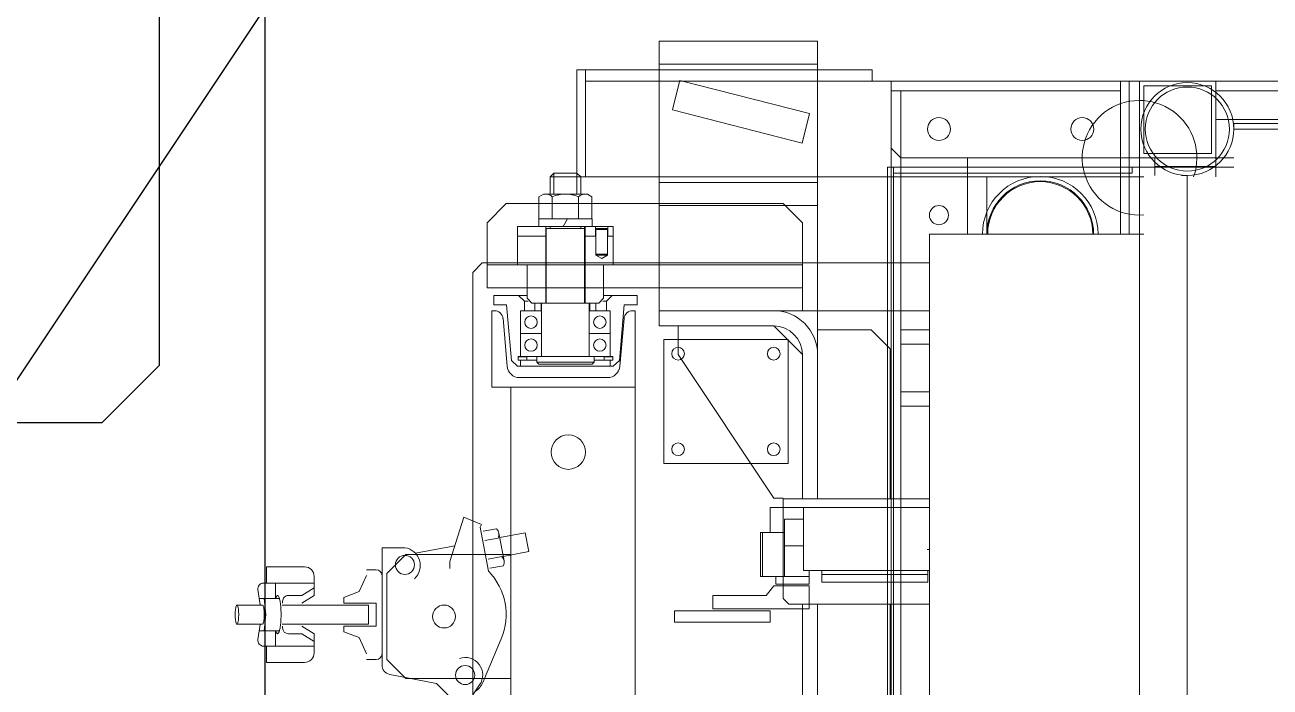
# Model space of a CAD drawing. Header units: millimetres. Extents: x 0 to 79600, y 0 to 55400.
# Drawn here: x 37344 to 37996, y 31210 to 31557 of the extents above; entities that cross this region are included whole.
import ezdxf

# ---------------------------------------------------------------- set-up
doc = ezdxf.new("R2010")
doc.units = ezdxf.units.MM
doc.header["$LTSCALE"] = 50
doc.layers.add('ASHIBA', color=230, linetype='Continuous')
doc.layers.add('MACHINE', color=204, linetype='Continuous')

# ---------------------------------------------------------------- blocks, each defined once
blk = doc.blocks.new('A$C6AD54ABD')
at = {"color": 0, "linetype": 'ByBlock', "lineweight": -2}
for p, q in [((3328.9, 376.01), (3328.9, -373.99)), ((3330.1, 371.01), (3330.1, -368.99)), ((3200.1, -338.99), (3200.1, 341.01)), ((3310.1, -338.99), (3310.1, 341.01)), ((3549.1, 296.01), (3549.1, -293.99)), ((3330.6, -145.49), (3330.6, 281.01)), ((3464.1, -258.99), (3464.1, 261.01)), ((3529.1, -258.99), (3529.1, 261.01)), ((3368.6, -145.49), (3368.6, 193.01)), ((3368.6, 193.01), (3368.6, -145.49)), ((3376.6, 193.01), (3376.6, -145.49)), ((3175.1, 1.01), (3175.1, -369.74)), ((3325.1, -413.99), (3325.1, 1.01)), ((3330.1, 1.01), (3330.1, -418.99)), ((3332.1, 1.01), (3332.1, -373.99)), ((3552.1, -93.5), (3545.5, -103.17)), ((3568.1, -104), (3561.2, -97.08)), ((3592.55, -108.72), (3568.1, -104)), ((3529.1, -106.49), (3584.1, -106.49)), ((3543.9, -104.45), (3534.19, -127.29)), ((3594.1, -116.49), (3584.1, -106.49)), ((3594.1, -116.49), (3594.1, -161.49)), ((3596.6, -113.63), (3596.6, -175)), ((3599.6, -116.5), (3604.8, -116.5)), ((3637.1, -115), (3657.1, -115)), ((3657.1, -115), (3657.1, -123.5)), ((3608.6, -128), (3604.8, -119.5)), ((3632.1, -120), (3632.1, -130)), ((3658.6, -123.5), (3632.1, -123.5)), ((3652.31, -131.5), (3652.31, -123.5)), ((3616.6, -131), (3608.6, -128)), ((3638.49, -130), (3632.1, -126)), ((3632.1, -130), (3638.49, -134)), ((3645.62, -130), (3638.49, -130)), ((3660.37, -134.87), (3661.57, -126.95)), ((3393.5, -141.99), (3393.5, -135.99)), ((3393.5, -135.99), (3443.5, -135.99)), ((3443.5, -135.99), (3443.5, -141.99)), ((3599.6, -134), (3616.6, -134)), ((3599.6, -146), (3599.6, -134)), ((3603.6, -145), (3603.6, -135)), ((3603.6, -135), (3648.84, -135)), ((3616.6, -134), (3616.6, -131)), ((3648.62, -133), (3648.62, -134)), ((3660.88, -131.5), (3650.37, -131.5)), ((3657.34, -140), (3658.23, -131.5)), ((3672.51, -135), (3659.14, -135)), ((3423.5, -142.99), (3373, -142.99)), ((3373, -142.99), (3373, -154.99)), ((3443.5, -141.99), (3393.5, -141.99)), ((3423.5, -149.99), (3423.5, -142.99)), ((3658.23, -148.5), (3657.34, -140)), ((3310.1, -145.49), (3383.6, -145.49)), ((3383.6, -145.49), (3386.6, -148.49)), ((3386.6, -148.49), (3386.6, -195.99)), ((3616.6, -146), (3599.6, -146)), ((3648.84, -145), (3603.6, -145)), ((3616.6, -149), (3608.6, -152)), ((3616.6, -149), (3616.6, -146)), ((3632.1, -150), (3638.49, -146)), ((3648.62, -147), (3648.62, -146)), ((3660.88, -148.5), (3650.37, -148.5)), ((3652.31, -156.5), (3652.31, -148.5)), ((3672.51, -145), (3659.14, -145)), ((3660.37, -145.13), (3661.57, -153.05)), ((3373, -154.99), (3391.5, -154.99)), ((3373, -155.99), (3373, -162.99)), ((3373, -155.99), (3390.5, -155.99)), ((3390.5, -155.99), (3390.5, -159.99)), ((3395.5, -149.99), (3391.5, -154.99)), ((3423.5, -149.99), (3395.5, -149.99)), ((3608.6, -152), (3604.8, -160.5)), ((3638.49, -150), (3632.1, -154)), ((3632.1, -160), (3632.1, -150)), ((3645.62, -150), (3638.49, -150)), ((3366.41, -156.99), (3311, -156.99)), ((3311, -156.99), (3311, -162.99)), ((3366.41, -160.99), (3311, -160.99)), ((3366.41, -162.99), (3366.41, -156.99)), ((3373, -159.99), (3398.5, -159.99)), ((3386, -189.99), (3386, -159.99)), ((3397.5, -182.99), (3397.5, -159.99)), ((3398.5, -159.99), (3398.5, -182.99)), ((3545.16, -185.74), (3540.89, -162.75)), ((3594.1, -161.49), (3584.1, -171.49)), ((3658.6, -156.5), (3632.1, -156.5)), ((3657.1, -156.5), (3657.1, -165)), ((3310.1, -162.99), (3376, -162.99)), ((3376, -162.99), (3376, -195.99)), ((3532.74, -168.14), (3535.42, -182.59)), ((3533.04, -165.57), (3540.16, -164.25)), ((3541.05, -169.08), (3533.93, -170.4)), ((3553.81, -190.97), (3561.1, -167.84)), ((3561.1, -167.84), (3561.1, -164.11)), ((3599.6, -163.5), (3604.8, -163.5)), ((3637.1, -165), (3657.1, -165)), ((3311.21, -173.99), (3310.1, -173.99)), ((3533.17, -170.45), (3519.78, -172.93)), ((3519.78, -172.93), (3521.6, -182.76)), ((3584.1, -171.49), (3529.1, -171.49)), ((3558.56, -175.91), (3579.14, -172.1)), ((3584.6, -175), (3596.6, -175)), ((3386, -175.99), (3376, -175.99)), ((3521.6, -182.76), (3534.99, -180.28)), ((3535.72, -180.05), (3542.84, -178.73)), ((3398.5, -182.99), (3386, -182.99)), ((3393.5, -195.99), (3393.5, -182.99)), ((3543.73, -183.56), (3536.61, -184.87)), ((3545.16, -185.74), (3544.59, -187.12)), ((3544.59, -187.12), (3553.81, -190.97)), ((3386, -189.99), (3376, -189.99)), ((3376, -195.99), (3310.1, -195.99)), ((3386.6, -200.49), (3310.1, -200.49)), ((3330.6, -278.99), (3330.6, -200.49)), ((3368.6, -275.99), (3368.6, -200.49)), ((3368.6, -200.49), (3368.6, -288.99)), ((3376, -195.99), (3393.5, -195.99)), ((3376.6, -200.49), (3376.6, -275.99)), ((3376.6, -200.49), (3376.6, -275.99)), ((3386.6, -195.99), (3386.6, -200.49)), ((3391.6, -200.99), (3386.6, -200.99)), ((3441.6, -275.99), (3391.6, -200.99)), ((3384.1, -283.99), (3384.1, -218.99)), ((3449.1, -218.99), (3384.1, -218.99)), ((3449.1, -283.99), (3449.1, -218.99)), ((3310.1, -248.99), (3325.1, -248.99)), ((3325.1, -256.49), (3310.1, -256.49)), ((3310.1, -256.49), (3310.1, -281.49)), ((3325.1, -281.49), (3325.1, -256.49)), ((3368.6, -298.99), (3368.6, -258.99)), ((3464.1, -298.99), (3464.1, -258.99)), ((3464.1, -258.99), (3539.1, -258.99)), ((3539.1, -258.99), (3539.1, -298.99)), ((3524.61, -263.99), (3478.59, -263.99)), ((3469.78, -301.99), (3472.34, -272.98)), ((3472.11, -269.92), (3469.93, -294.88)), ((3475.6, -269.99), (3472.34, -272.98)), ((3475.6, -269.99), (3525.6, -269.99)), ((3475.85, -273.04), (3475.85, -274.99)), ((3485.6, -273.04), (3475.85, -273.04)), ((3480.35, -273.12), (3475.85, -273.12)), ((3477.1, -269.99), (3477.1, -273.04)), ((3480.35, -274.92), (3480.35, -273.12)), ((3486.6, -270.99), (3485.6, -271.99)), ((3485.6, -271.99), (3485.6, -274.99)), ((3515.6, -271.99), (3485.6, -271.99)), ((3486.6, -270.99), (3514.6, -270.99)), ((3514.6, -270.99), (3515.6, -271.99)), ((3515.6, -271.99), (3515.6, -274.99)), ((3515.6, -273.04), (3525.35, -273.04)), ((3520.85, -274.92), (3520.85, -273.12)), ((3520.85, -273.12), (3525.35, -273.12)), ((3524.1, -269.99), (3524.1, -273.04)), ((3525.35, -273.04), (3525.35, -274.99)), ((3528.87, -272.98), (3525.6, -269.99)), ((3531.43, -301.99), (3528.87, -272.98)), ((3531.09, -269.92), (3533.27, -294.88)), ((3330.6, -278.99), (3340.6, -288.99)), ((3376.6, -275.99), (3391.6, -290.99)), ((3441.6, -290.99), (3441.6, -275.99)), ((3475.85, -274.92), (3480.35, -274.92)), ((3475.85, -274.99), (3488.1, -274.99)), ((3477.1, -274.99), (3477.1, -298.99)), ((3488.1, -274.99), (3488.1, -302.99)), ((3513.1, -274.99), (3488.1, -274.99)), ((3525.35, -274.99), (3513.1, -274.99)), ((3513.1, -274.99), (3513.1, -302.99)), ((3513.1, -275.44), (3513.1, -302.99)), ((3525.35, -274.92), (3520.85, -274.92)), ((3524.1, -274.99), (3524.1, -298.99)), ((3310.1, -281.49), (3325.1, -281.49)), ((3384.1, -283.99), (3449.1, -283.99)), ((3325.1, -288.99), (3310.1, -288.99)), ((3368.6, -288.99), (3340.6, -288.99)), ((3391.6, -290.99), (3451.6, -290.99)), ((3391.6, -290.99), (3441.6, -290.99)), ((3451.6, -290.99), (3451.6, -298.99)), ((3477.1, -286.99), (3488.1, -286.99)), ((3513.1, -286.99), (3524.1, -286.99)), ((3310.1, -298.99), (3368.6, -298.99)), ((3368.6, -298.99), (3368.6, -439.99)), ((3451.6, -298.99), (3368.6, -298.99)), ((3451.6, -298.99), (3376.6, -298.99)), ((3376.6, -298.99), (3376.6, -310.99)), ((3451.6, -298.99), (3391.6, -298.99)), ((3451.6, -310.99), (3451.6, -298.99)), ((3451.6, -439.99), (3451.6, -298.99)), ((3465.45, -298.99), (3464.1, -298.99)), ((3477.1, -298.99), (3488.1, -298.99)), ((3479.1, -303.99), (3479.1, -298.99)), ((3484.6, -298.99), (3484.6, -302.99)), ((3487.85, -298.99), (3487.85, -302.99)), ((3524.1, -298.99), (3513.1, -298.99)), ((3513.35, -298.99), (3513.35, -302.99)), ((3516.6, -298.99), (3516.6, -302.99)), ((3522.1, -303.99), (3522.1, -298.99)), ((3537.76, -298.99), (3539.1, -298.99)), ((3549.1, -293.99), (3549.1, -318.99)), ((3469.78, -301.99), (3463.1, -301.99)), ((3463.1, -301.99), (3463.1, -306.99)), ((3476.1, -306.99), (3479.1, -303.99)), ((3481.1, -303.99), (3479.1, -303.99)), ((3483.1, -302.99), (3480.6, -305.49)), ((3483.1, -302.99), (3480.6, -305.49)), ((3480.6, -305.49), (3480.6, -310.99)), ((3480.6, -305.49), (3480.6, -322.99)), ((3518.1, -302.99), (3483.1, -302.99)), ((3483.1, -302.99), (3490.6, -302.99)), ((3490.35, -342.99), (3490.35, -302.99)), ((3490.6, -342.99), (3490.6, -302.99)), ((3510.6, -302.99), (3490.6, -302.99)), ((3510.6, -302.99), (3510.6, -341.99)), ((3518.1, -302.99), (3510.6, -302.99)), ((3510.85, -302.99), (3510.85, -342.99)), ((3520.6, -305.49), (3518.1, -302.99)), ((3520.6, -305.49), (3518.1, -302.99)), ((3522.1, -303.99), (3520.1, -303.99)), ((3520.6, -305.49), (3520.6, -310.99)), ((3520.6, -305.49), (3520.6, -322.99)), ((3522.1, -303.99), (3525.1, -306.99)), ((3538.1, -301.99), (3531.43, -301.99)), ((3538.1, -306.99), (3538.1, -301.99)), ((3376.6, -310.99), (3451.6, -310.99)), ((3376.6, -310.99), (3376.6, -322.99)), ((3541.6, -310.99), (3376.6, -310.99)), ((3463.1, -306.99), (3480.6, -306.99)), ((3520.6, -306.99), (3538.1, -306.99)), ((3541.6, -322.99), (3541.6, -310.99)), ((3549.1, -318.99), (3544.1, -323.99)), ((3310.1, -323.99), (3544.1, -323.99)), ((3376.6, -322.99), (3541.6, -322.99)), ((3376.6, -344.99), (3376.6, -322.99)), ((3475.6, -342.99), (3475.6, -322.99)), ((3475.6, -322.99), (3480.6, -322.99)), ((3520.6, -322.99), (3525.6, -322.99)), ((3525.6, -322.99), (3525.6, -342.99)), ((3541.6, -344.99), (3541.6, -322.99)), ((3481.6, -326.26), (3478.6, -327.99)), ((3479.1, -327.99), (3478.6, -328.49)), ((3478.6, -327.99), (3478.6, -337.99)), ((3478.6, -328.49), (3484.6, -328.49)), ((3479.1, -327.99), (3484.1, -327.99)), ((3484.6, -327.99), (3481.6, -326.26)), ((3484.6, -328.49), (3484.1, -327.99)), ((3484.6, -327.99), (3484.6, -337.99)), ((3475.6, -337.99), (3478.6, -337.99)), ((3478.35, -342.99), (3478.35, -337.99)), ((3478.6, -341.49), (3478.6, -337.99)), ((3484.6, -341.49), (3484.6, -337.99)), ((3484.6, -337.99), (3490.35, -337.99)), ((3484.85, -342.99), (3484.85, -337.99)), ((3510.85, -337.99), (3525.6, -337.99)), ((3280.1, -338.99), (3197.8, -338.99)), ((3310.1, -338.99), (3197.8, -338.99)), ((3200.1, -418.99), (3200.1, -338.99)), ((3205.6, -338.99), (3205.6, -418.99)), ((3210.1, -418.99), (3210.1, -338.99)), ((3280.1, -338.99), (3280.1, -368.99)), ((3290.1, -378.99), (3290.1, -338.99)), ((3376.6, -344.99), (3386.6, -354.99)), ((3525.6, -342.99), (3475.6, -342.99)), ((3478.6, -341.49), (3479.1, -341.99)), ((3478.6, -341.49), (3484.6, -341.49)), ((3484.1, -341.99), (3479.1, -341.99)), ((3484.1, -341.99), (3484.6, -341.49)), ((3486.6, -346.99), (3486.6, -342.99)), ((3490.6, -341.99), (3492.6, -341.99)), ((3492.6, -342.99), (3492.6, -341.99)), ((3508.6, -341.99), (3492.6, -341.99)), ((3499.45, -346.99), (3501.76, -342.99)), ((3510.6, -341.99), (3508.6, -341.99)), ((3508.6, -342.99), (3508.6, -341.99)), ((3514.6, -342.99), (3514.6, -346.99)), ((3531.6, -354.99), (3541.6, -344.99)), ((3514.6, -346.99), (3486.6, -346.99)), ((3486.75, -346.99), (3486.75, -358.63)), ((3493.67, -358.63), (3493.67, -346.99)), ((3507.53, -358.63), (3507.53, -346.99)), ((3514.46, -358.63), (3514.46, -346.99)), ((3368.6, -353.99), (3451.6, -353.99)), ((3531.6, -354.99), (3386.6, -354.99)), ((3486.75, -358.63), (3489.1, -359.99)), ((3489.1, -359.99), (3512.1, -359.99)), ((3492.6, -368.99), (3492.6, -359.99)), ((3494.6, -370.99), (3494.6, -359.99)), ((3506.6, -359.99), (3506.6, -370.99)), ((3508.6, -368.99), (3508.6, -359.99)), ((3512.1, -359.99), (3514.46, -358.63)), ((3160.1, -378.99), (3160.1, -369.08)), ((3175.1, -369.74), (3178.1, -369.74)), ((3178.1, -369.74), (3178.1, -369.69)), ((3192.1, -369.69), (3192.1, -378.99)), ((3197.8, -368.99), (3490.1, -368.99)), ((3328.9, -370.99), (3203.9, -370.99)), ((3203.9, -370.99), (3203.9, -373.99)), ((3368.6, -365.99), (3451.6, -365.99)), ((3490.1, -418.99), (3490.1, -368.99)), ((3490.1, -368.99), (3494.6, -368.99)), ((3490.1, -368.99), (3490.1, -424.99)), ((3494.6, -370.99), (3492.6, -368.99)), ((3508.6, -368.99), (3492.6, -368.99)), ((3494.6, -368.99), (3494.6, -424.99)), ((3506.6, -370.99), (3494.6, -370.99)), ((3508.6, -368.99), (3506.6, -370.99)), ((3150.8, -373.99), (3190.6, -373.99)), ((3192.1, -374.49), (3160.1, -374.49)), ((3190.6, -373.99), (3332.1, -373.99)), ((3200.1, -378.99), (3150.8, -378.99)), ((3160.1, -378.99), (3150.8, -378.99)), ((3200.1, -378.99), (3160.1, -378.99)), ((3160.1, -378.99), (3160.1, -418.99)), ((3200.1, -378.99), (3160.1, -378.99)), ((3160.1, -378.99), (3160.1, -418.99)), ((3197.8, -381.29), (3162.4, -381.29)), ((3162.4, -381.29), (3162.4, -416.69)), ((3197.8, -381.29), (3162.4, -381.29)), ((3162.4, -381.29), (3162.4, -416.69)), ((3197.8, -416.69), (3197.8, -381.29)), ((3197.8, -416.69), (3197.8, -381.29)), ((3200.1, -418.99), (3200.1, -378.99)), ((3200.1, -418.99), (3200.1, -378.99)), ((3325.1, -378.99), (3200.1, -378.99)), ((3200.1, -418.99), (3200.1, -378.99)), ((3210.1, -378.99), (3290.1, -378.99)), ((3210.1, -418.99), (3210.1, -378.99)), ((3290.1, -378.99), (3325.1, -378.99)), ((3330.1, -383.99), (3325.1, -378.99)), ((3330.1, -418.99), (3330.1, -383.99)), ((3376.77, -386.69), (3372.82, -402.2)), ((3444.6, -403.99), (3376.77, -386.69)), ((3150.8, -396.99), (2422.1, -396.99)), ((2425.1, -393.99), (3150.8, -393.99)), ((3150.8, -393.99), (3150.8, -396.99)), ((2440.1, -398.99), (3160.1, -398.99)), ((3372.82, -402.2), (3440.65, -419.49)), ((3440.65, -419.49), (3444.55, -404.21)), ((2440.1, -413.99), (3160.1, -413.99)), ((3162.4, -416.69), (3197.8, -416.69)), ((3162.4, -416.69), (3197.8, -416.69)), ((3210.1, -413.99), (3325.1, -413.99)), ((3325.1, -413.99), (3330.1, -413.99)), ((2400.1, -418.99), (3200.1, -418.99)), ((2400.1, -418.99), (3200.1, -418.99)), ((2440.1, -418.99), (3160.1, -418.99)), ((2440.1, -418.99), (3160.1, -418.99)), ((2936.1, -418.99), (3490.1, -418.99)), ((2956.1, -418.99), (3490.1, -418.99)), ((3160.1, -418.99), (3200.1, -418.99)), ((3160.1, -418.99), (3200.1, -418.99)), ((3160.1, -418.99), (3200.1, -418.99)), ((3160.1, -418.99), (3200.1, -418.99)), ((3200.1, -418.99), (3330.1, -418.99)), ((3205.6, -418.99), (3210.1, -418.99)), ((3330.1, -418.99), (3210.1, -418.99)), ((3490.1, -418.99), (3340.1, -418.99)), ((3340.1, -418.99), (3340.1, -424.99)), ((3490.1, -424.99), (3490.1, -418.99)), ((3340.1, -424.99), (3490.1, -424.99)), ((3368.6, -427.99), (3451.6, -427.99)), ((3490.1, -424.99), (3494.6, -424.99)), ((3368.6, -439.99), (3451.6, -439.99))]:
    blk.add_line(p, q, dxfattribs=at)
for points in [[(3652.22, -131.5, 0.015774), (3652.07, -131.06, 0.232869), (3651.26, -130, 0.232869), (3650.44, -131.06, 0.039974), (3649.97, -132.93, 0.021873), (3649.63, -135.53, 0.02234), (3649.44, -140, 0.02234), (3649.63, -144.47, 0.021873), (3649.97, -147.07, 0.039974), (3650.44, -148.94, 0.232869), (3651.26, -150, 0.232869), (3652.07, -148.94, 0.039974), (3652.22, -148.5, 0.300036)], [(3659.14, -135, 0.232869), (3658.73, -135.53, 0.039974), (3658.5, -136.46, 0.021873), (3658.33, -137.76, 0.02234), (3658.23, -140, 0.02234), (3658.33, -142.24, 0.021873), (3658.5, -143.54, 0.039974), (3658.73, -144.47, 0.232869), (3659.14, -145, 0.232869)]]:
    blk.add_lwpolyline(points, format="xyb", dxfattribs=at)
blk.add_lwpolyline([(3672.51, -145, 0.232869), (3672.92, -144.47, 0.039974), (3673.16, -143.54, 0.021873), (3673.33, -142.24, 0.02234), (3673.42, -140, 0.02234), (3673.33, -137.76, 0.021873), (3673.16, -136.46, 0.039974), (3672.92, -135.53, 0.232869), (3672.51, -135, 0.232869), (3672.11, -135.53, 0.039974), (3671.87, -136.46, 0.021873), (3671.7, -137.76, 0.02234), (3671.6, -140, 0.02234), (3671.7, -142.24, 0.021873), (3671.87, -143.54, 0.039974), (3672.11, -144.47, 0.232869)], format="xyb", close=True, dxfattribs=at)
for centre, radius in [((3553.1, -108.36), 5), ((3564.1, -138.99), 6), ((3584.6, -166), 5), ((3499.1, -224.99), 9), ((3391.6, -226.49), 3.32), ((3441.6, -226.49), 3.32), ((3391.6, -276.49), 3.32), ((3441.6, -276.49), 3.32), ((3482.6, -280.99), 3.25), ((3518.6, -280.99), 3.25), ((3482.6, -292.99), 3.25), ((3518.6, -292.99), 3.25), ((3305.1, -348.99), 5), ((3305.1, -348.99), 5), ((3175.1, -393.99), 24.3), ((3175.1, -393.99), 22), ((3230.1, -393.99), 6), ((3230.1, -393.99), 6), ((3305.1, -393.99), 6), ((3305.1, -393.99), 6)]:
    blk.add_circle(centre, radius, dxfattribs=at)
for centre, radius, start, end in [((3553.1, -108.36), 10, 122.61956, 156.97525), ((3553.1, -108.36), 9.2, 145.69348, 289.16916), ((3591.6, -113.63), 5, 0, 79.0772), ((3599.6, -119.5), 3, 90, 180), ((3637.1, -120), 5, 90, 180), ((3658.6, -126.5), 3, 351.43248, 90), ((3564.1, -140), 32.5, 156.97525, 224.43351), ((3645.62, -133), 3, 0, 90), ((3645.62, -147), 3, 270, 0), ((3658.6, -153.5), 3, 270, 8.56752), ((3586.07, -165.64), 9.48, 133.31104, 261.06989), ((3599.6, -160.5), 3, 180, 270), ((3637.1, -160), 5, 180, 270), ((3536.97, -167.35), 4.3, 155.63493, 225.06339), ((3539.65, -181.8), 4.3, 155.93322, 225.36168), ((3478.59, -270.49), 6.5, 90, 175), ((3524.61, -270.49), 6.5, 5, 90), ((3391.6, -275.99), 23, 180, 270), ((3391.6, -275.99), 15, 180, 270), ((3465.45, -294.49), 4.5, 270, 355), ((3537.76, -294.49), 4.5, 185, 270), ((3490.1, -303.49), 0.5, 0, 90), ((3511.1, -303.49), 0.5, 90, 180), ((3252.1, -338.99), 30.25, 180, 0), ((3252.1, -338.99), 27.95, 180, 0), ((3252.1, -338.99), 27.5, 180, 0), ((3200.1, -378.99), 30, 160.70598, 94.39699), ((3490.21, -354.9), 5.09, 270, 312.88329), ((3500.6, -341.67), 18.32, 247.78069, 292.21931), ((3510.99, -354.9), 5.09, 227.11671, 270)]:
    blk.add_arc(centre, radius, start, end, dxfattribs=at)
blk = doc.blocks.new('ｽﾃｯﾌﾟ500P')
at = {"color": 0, "linetype": 'ByBlock', "lineweight": -2}
for p, q in [((-250, 463.48), (-220, 493.48)), ((220, 493.48), (-220, 493.48)), ((220, 493.48), (250, 463.48)), ((-250, 463.48), (-250, -45.48)), ((250, 463.48), (250, -45.48)), ((250, 95.48), (-250, 95.48)), ((250, 45.48), (-250, 45.48)), ((-244, 45.48), (-244, -45.48)), ((244, -45.48), (244, 45.48)), ((-250, 0), (250, 0)), ((-244, -45.48), (-250, -45.48)), ((250, -45.48), (244, -45.48))]:
    blk.add_line(p, q, dxfattribs=at)

msp = doc.modelspace()

# ---------------------------------------------------------------- linework, layer by layer
at = {"layer": 'ASHIBA'}
msp.add_lwpolyline([(37469.58, 31565.1), (36859.58, 31565.1), (36859.58, 30651.1), (37469.58, 31565.1), (37469.58, 30651.1), (36859.58, 30651.1)], dxfattribs=at)

# ---------------------------------------------------------------- block references
at = {"layer": 'ASHIBA', "rotation": 180}
msp.add_blockref('ｽﾃｯﾌﾟ500P', (37164.58, 31842.1), dxfattribs=at)
at = {"layer": 'MACHINE', "lineweight": 5, "rotation": 180}
msp.add_blockref('A$C6AD54ABD', (41127.58, 31108.1), dxfattribs=at)

doc.saveas('drawing.dxf')
